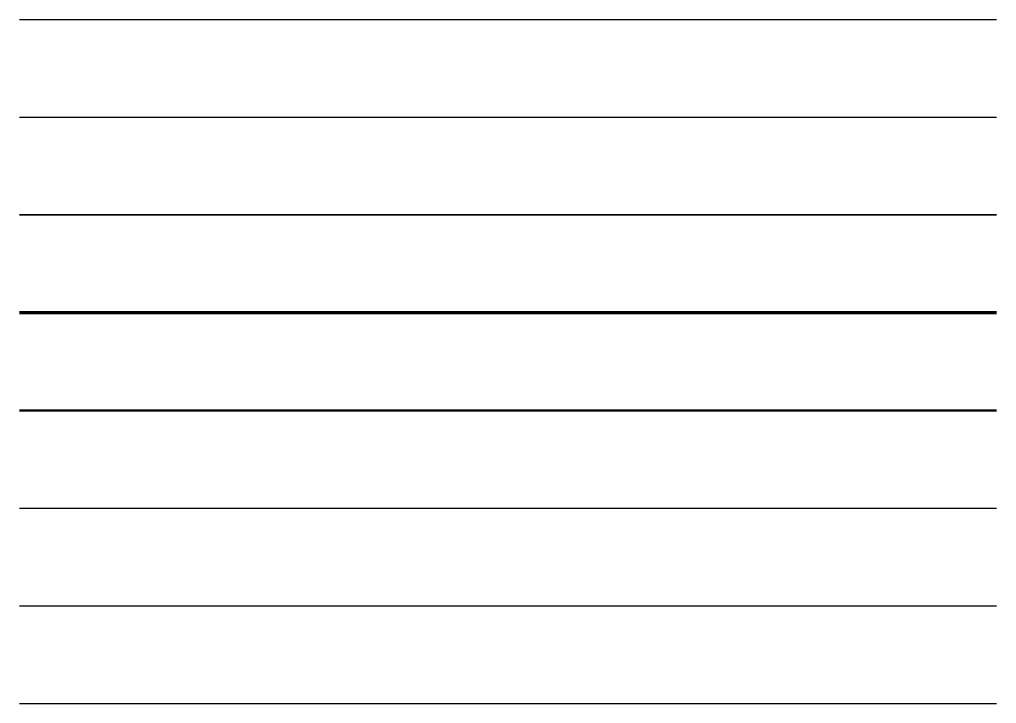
# Model space of a CAD drawing. Extents: x 0 to 100, y 10 to 80.
import ezdxf

# ---------------------------------------------------------------- set-up
doc = ezdxf.new("R2010")
doc.units = 0
doc.layers.get('0').update_dxf_attribs({"linetype": 'CONTINUOUS'})
for name, color, linetype, lineweight in [('BLOCK_LAYER', 3, 'CONTINUOUS', 25), ('HEAVY', 2, 'CONTINUOUS', 70), ('MEDIUM', 3, 'CONTINUOUS', 18), ('OVER_A', 6, 'CONTINUOUS', 35), ('OVER_B', 4, 'CONTINUOUS', 18), ('THICK', 5, 'CONTINUOUS', 50), ('THIN', 1, 'CONTINUOUS', 13)]:
    doc.layers.add(name, color=color, linetype=linetype, lineweight=lineweight)

# ---------------------------------------------------------------- blocks, each defined once
blk = doc.blocks.new('LW_BLOCK')
at = {"color": 0}
blk.add_line((0, 0), (100, 0), dxfattribs=at)

msp = doc.modelspace()

# ---------------------------------------------------------------- linework, layer by layer
at = {"color": 7, "lineweight": -3}
msp.add_line((0, 70), (100, 70), dxfattribs=at)
at = {"color": 2, "lineweight": 25}
msp.add_line((0, 30), (100, 30), dxfattribs=at)
at = {"layer": 'HEAVY', "lineweight": 70}
msp.add_line((0, 50), (100, 50), dxfattribs=at)
at = {"layer": 'MEDIUM', "lineweight": -2}
msp.add_line((0, 20), (100, 20), dxfattribs=at)
at = {"layer": 'OVER_A', "lineweight": 35}
msp.add_line((0, 60), (100, 60), dxfattribs=at)
at = {"layer": 'OVER_B', "lineweight": 18}
msp.add_line((0, 60), (100, 60), dxfattribs=at)
at = {"layer": 'THICK', "lineweight": 50}
msp.add_line((0, 40), (100, 40), dxfattribs=at)
at = {"layer": 'THIN', "lineweight": -2}
msp.add_line((0, 10), (100, 10), dxfattribs=at)

# ---------------------------------------------------------------- block references
at = {"layer": 'BLOCK_LAYER', "color": 3, "lineweight": 70}
msp.add_blockref('LW_BLOCK', (0, 80), dxfattribs=at)

doc.saveas('drawing.dxf')
